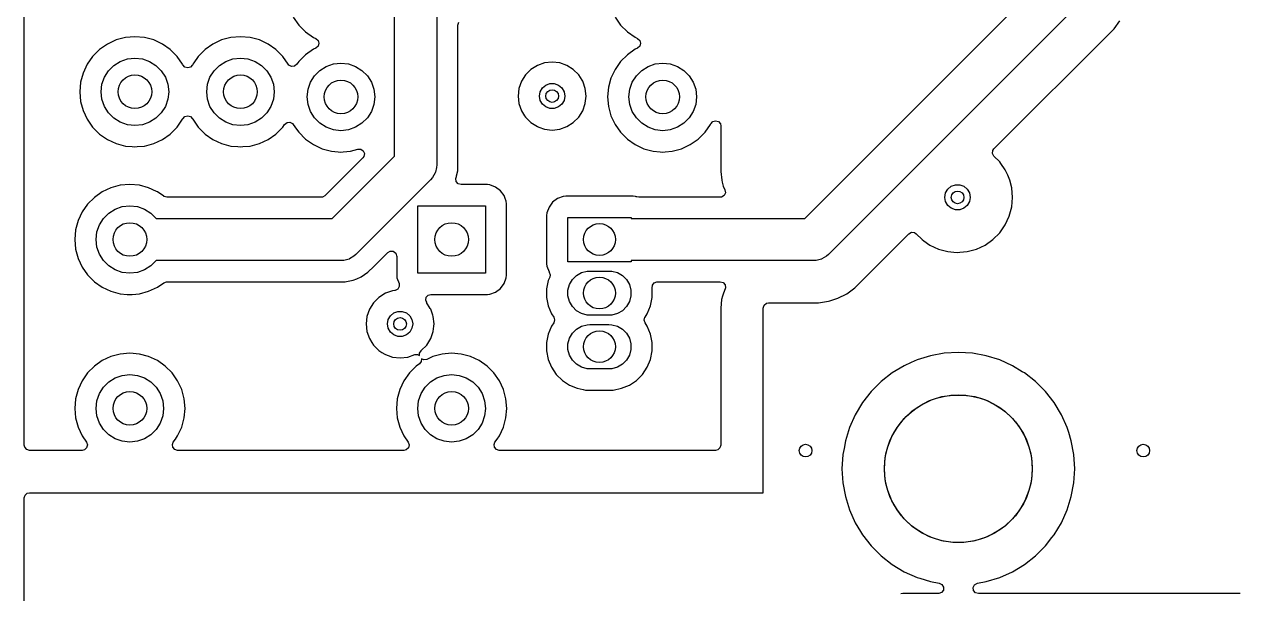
# Model space of a CAD drawing. Extents: x 2.85 to 10.26, y -4.55 to -2.42.
# Drawn here: x 2.854 to 3.986, y -3.716 to -3.185 of the extents above; entities that cross this region are included whole.
import ezdxf

# ---------------------------------------------------------------- set-up
doc = ezdxf.new("R2010")
doc.units = 0
doc.header["$MEASUREMENT"] = 0
doc.layers.add('BLACK', color=7, linetype='CONTINUOUS')

msp = doc.modelspace()

# ---------------------------------------------------------------- linework, layer by layer
at = {"layer": 'BLACK', "linetype": 'CONTINUOUS'}
for p, q in [((2.8544, -3.3858), (2.8544, -3.1299)), ((3.1996, -3.308), (3.1996, -3.1306)), ((3.239, -3.1224), (3.239, -3.3161)), ((3.582, -3.3661), (3.8055, -3.1426)), ((3.8391, -3.1647), (3.6041, -3.3997)), ((3.1051, -3.1785), (3.1102, -3.1858)), ((3.4051, -3.1784), (3.4102, -3.1858)), ((3.1102, -3.1858), (3.1166, -3.1921)), ((3.2587, -3.1858), (3.2595, -3.1832)), ((3.2587, -3.252), (3.2587, -3.1858)), ((3.4102, -3.1858), (3.4166, -3.1921)), ((3.7584, -3.3011), (3.8703, -3.1893)), ((3.8703, -3.1893), (3.8757, -3.1817)), ((2.9399, -3.1997), (2.9318, -3.2035)), ((2.9486, -3.1974), (2.9399, -3.1997)), ((2.9399, -3.1997), (2.9399, -3.1997)), ((2.9575, -3.1966), (2.9486, -3.1974)), ((2.9486, -3.1974), (2.9486, -3.1974)), ((2.9664, -3.1974), (2.9575, -3.1966)), ((2.9575, -3.1966), (2.9575, -3.1966)), ((2.9751, -3.1997), (2.9664, -3.1974)), ((2.9664, -3.1974), (2.9664, -3.1974)), ((2.9664, -3.1974), (2.9664, -3.1974)), ((2.9664, -3.1974), (2.9664, -3.1974)), ((2.9664, -3.1974), (2.9664, -3.1974)), ((2.9832, -3.2035), (2.9751, -3.1997)), ((2.9751, -3.1997), (2.9751, -3.1997)), ((3.0383, -3.1997), (3.0302, -3.2035)), ((3.047, -3.1974), (3.0383, -3.1997)), ((3.0383, -3.1997), (3.0383, -3.1997)), ((3.0559, -3.1966), (3.047, -3.1974)), ((3.047, -3.1974), (3.047, -3.1974)), ((3.0648, -3.1974), (3.0559, -3.1966)), ((3.0559, -3.1966), (3.0559, -3.1966)), ((3.0735, -3.1997), (3.0648, -3.1974)), ((3.0648, -3.1974), (3.0648, -3.1974)), ((3.0648, -3.1974), (3.0648, -3.1974)), ((3.0648, -3.1974), (3.0648, -3.1974)), ((3.0648, -3.1974), (3.0648, -3.1974)), ((3.0816, -3.2035), (3.0735, -3.1997)), ((3.0735, -3.1997), (3.0735, -3.1997)), ((3.1166, -3.1921), (3.1166, -3.1921)), ((3.1166, -3.1921), (3.1239, -3.1973)), ((3.1239, -3.1973), (3.1262, -3.1983)), ((3.1262, -3.1983), (3.1262, -3.1983)), ((3.1262, -3.1983), (3.1283, -3.2001)), ((3.1283, -3.2001), (3.129, -3.2028)), ((3.4166, -3.1921), (3.4239, -3.1972)), ((3.4239, -3.1972), (3.4239, -3.1972)), ((3.4239, -3.1972), (3.4262, -3.1983)), ((3.4262, -3.1983), (3.4283, -3.2001)), ((3.4283, -3.2001), (3.429, -3.2028)), ((2.9244, -3.2087), (2.9181, -3.215)), ((2.9318, -3.2035), (2.9244, -3.2087)), ((2.9318, -3.2035), (2.9318, -3.2035)), ((2.9905, -3.2087), (2.9832, -3.2035)), ((2.9832, -3.2035), (2.9832, -3.2035)), ((2.9969, -3.215), (2.9905, -3.2087)), ((3.0229, -3.2087), (3.0165, -3.215)), ((3.0302, -3.2035), (3.0229, -3.2087)), ((3.0302, -3.2035), (3.0302, -3.2035)), ((3.0889, -3.2087), (3.0816, -3.2035)), ((3.0816, -3.2035), (3.0816, -3.2035)), ((3.0953, -3.215), (3.0889, -3.2087)), ((3.1239, -3.2082), (3.1166, -3.2134)), ((3.1262, -3.2072), (3.1239, -3.2082)), ((3.1239, -3.2082), (3.1239, -3.2082)), ((3.1282, -3.2054), (3.1262, -3.2072)), ((3.129, -3.2028), (3.1282, -3.2054)), ((3.4239, -3.2082), (3.4166, -3.2134)), ((3.4262, -3.2072), (3.4239, -3.2082)), ((3.4282, -3.2054), (3.4262, -3.2072)), ((3.4262, -3.2072), (3.4262, -3.2072)), ((3.429, -3.2028), (3.4282, -3.2054)), ((2.913, -3.2223), (2.9092, -3.2305)), ((2.9181, -3.215), (2.913, -3.2223)), ((2.913, -3.2223), (2.913, -3.2223)), ((2.9329, -3.2284), (2.9378, -3.2234)), ((2.9378, -3.2234), (2.9438, -3.2197)), ((2.9438, -3.2197), (2.9505, -3.2173)), ((2.9505, -3.2173), (2.9575, -3.2165)), ((2.9575, -3.2165), (2.9645, -3.2173)), ((2.9645, -3.2173), (2.9711, -3.2197)), ((2.9711, -3.2197), (2.9771, -3.2234)), ((2.9771, -3.2234), (2.9821, -3.2284)), ((3.002, -3.2223), (2.9969, -3.215)), ((2.9969, -3.215), (2.9969, -3.215)), ((3.0023, -3.2229), (3.002, -3.2223)), ((3.004, -3.225), (3.0023, -3.2229)), ((3.0111, -3.2229), (3.0093, -3.225)), ((3.0114, -3.2223), (3.0111, -3.2229)), ((3.0123, -3.221), (3.0114, -3.2223)), ((3.0165, -3.215), (3.0123, -3.221)), ((3.0313, -3.2284), (3.0363, -3.2234)), ((3.0363, -3.2234), (3.0422, -3.2197)), ((3.0422, -3.2197), (3.0489, -3.2173)), ((3.0489, -3.2173), (3.0559, -3.2165)), ((3.0559, -3.2165), (3.0629, -3.2173)), ((3.0629, -3.2173), (3.0696, -3.2197)), ((3.0696, -3.2197), (3.0755, -3.2234)), ((3.0755, -3.2234), (3.0805, -3.2284)), ((3.1004, -3.2223), (3.0953, -3.215)), ((3.0953, -3.215), (3.0953, -3.215)), ((3.0953, -3.215), (3.0953, -3.215)), ((3.1011, -3.2231), (3.1004, -3.2223)), ((3.1035, -3.2243), (3.1011, -3.2231)), ((3.1063, -3.224), (3.1035, -3.2243)), ((3.1084, -3.2223), (3.1063, -3.224)), ((3.1102, -3.2197), (3.1084, -3.2223)), ((3.1166, -3.2134), (3.1102, -3.2197)), ((3.1359, -3.2244), (3.1426, -3.222)), ((3.1426, -3.222), (3.1496, -3.2213)), ((3.1496, -3.2213), (3.1566, -3.222)), ((3.1566, -3.222), (3.1633, -3.2244)), ((3.3327, -3.2234), (3.3267, -3.2272)), ((3.3394, -3.221), (3.3327, -3.2234)), ((3.3465, -3.2203), (3.3394, -3.221)), ((3.3394, -3.221), (3.3394, -3.221)), ((3.3535, -3.221), (3.3465, -3.2203)), ((3.3465, -3.2203), (3.3465, -3.2203)), ((3.3602, -3.2234), (3.3535, -3.221)), ((3.3535, -3.221), (3.3535, -3.221)), ((3.3662, -3.2272), (3.3602, -3.2234)), ((3.4102, -3.2197), (3.4051, -3.2271)), ((3.4166, -3.2134), (3.4102, -3.2197)), ((3.4359, -3.2244), (3.4426, -3.222)), ((3.4426, -3.222), (3.4496, -3.2213)), ((3.4496, -3.2213), (3.4566, -3.222)), ((3.4566, -3.222), (3.4633, -3.2244)), ((2.9092, -3.2305), (2.9069, -3.2391)), ((2.9092, -3.2305), (2.9092, -3.2305)), ((2.9268, -3.241), (2.9291, -3.2344)), ((2.9291, -3.2344), (2.9329, -3.2284)), ((2.9821, -3.2284), (2.9859, -3.2344)), ((2.9859, -3.2344), (2.9882, -3.241)), ((3.0067, -3.2257), (3.004, -3.225)), ((3.0093, -3.225), (3.0067, -3.2257)), ((3.0252, -3.241), (3.0275, -3.2344)), ((3.0275, -3.2344), (3.0313, -3.2284)), ((3.0805, -3.2284), (3.0843, -3.2344)), ((3.0843, -3.2344), (3.0866, -3.241)), ((3.1212, -3.2391), (3.125, -3.2331)), ((3.125, -3.2331), (3.13, -3.2281)), ((3.13, -3.2281), (3.1359, -3.2244)), ((3.1633, -3.2244), (3.1692, -3.2281)), ((3.1692, -3.2281), (3.1742, -3.2331)), ((3.1742, -3.2331), (3.178, -3.2391)), ((3.3217, -3.2322), (3.3179, -3.2382)), ((3.3267, -3.2272), (3.3217, -3.2322)), ((3.3713, -3.2322), (3.3662, -3.2272)), ((3.3744, -3.2372), (3.3713, -3.2322)), ((3.4013, -3.2352), (3.399, -3.2438)), ((3.4051, -3.2271), (3.4013, -3.2352)), ((3.4013, -3.2352), (3.4013, -3.2352)), ((3.4051, -3.2271), (3.4051, -3.2271)), ((3.4212, -3.2391), (3.425, -3.2331)), ((3.425, -3.2331), (3.43, -3.2281)), ((3.43, -3.2281), (3.4359, -3.2244)), ((3.4633, -3.2244), (3.4692, -3.2281)), ((3.4692, -3.2281), (3.4742, -3.2331)), ((3.4742, -3.2331), (3.478, -3.2391)), ((2.9069, -3.2391), (2.9061, -3.248)), ((2.9069, -3.2391), (2.9069, -3.2391)), ((2.926, -3.248), (2.9268, -3.241)), ((2.9882, -3.241), (2.989, -3.248)), ((3.0244, -3.248), (3.0252, -3.241)), ((3.0866, -3.241), (3.0874, -3.248)), ((3.1181, -3.2528), (3.1189, -3.2457)), ((3.1189, -3.2457), (3.1212, -3.2391)), ((3.178, -3.2391), (3.1803, -3.2457)), ((3.1803, -3.2457), (3.1811, -3.2528)), ((3.3155, -3.2449), (3.3147, -3.252)), ((3.3179, -3.2382), (3.3155, -3.2449)), ((3.3155, -3.2449), (3.3155, -3.2449)), ((3.3354, -3.2479), (3.3374, -3.2444)), ((3.3374, -3.2444), (3.3406, -3.2417)), ((3.3406, -3.2417), (3.3444, -3.2403)), ((3.3444, -3.2403), (3.3485, -3.2403)), ((3.3485, -3.2403), (3.3524, -3.2417)), ((3.3524, -3.2417), (3.3555, -3.2444)), ((3.3555, -3.2444), (3.3576, -3.2479)), ((3.375, -3.2382), (3.3744, -3.2372)), ((3.3753, -3.2391), (3.375, -3.2382)), ((3.3774, -3.2449), (3.3753, -3.2391)), ((3.3782, -3.252), (3.3774, -3.2449)), ((3.3774, -3.2449), (3.3774, -3.2449)), ((3.399, -3.2438), (3.3982, -3.2528)), ((3.399, -3.2438), (3.399, -3.2438)), ((3.4181, -3.2528), (3.4189, -3.2457)), ((3.4189, -3.2457), (3.4212, -3.2391)), ((3.478, -3.2391), (3.4803, -3.2457)), ((3.4803, -3.2457), (3.4811, -3.2528)), ((2.9061, -3.248), (2.9061, -3.248)), ((2.9061, -3.248), (2.9069, -3.257)), ((2.9069, -3.257), (2.9069, -3.257)), ((2.9069, -3.257), (2.9092, -3.2656)), ((2.9268, -3.255), (2.926, -3.248)), ((2.9291, -3.2617), (2.9268, -3.255)), ((2.9882, -3.255), (2.9859, -3.2617)), ((2.989, -3.248), (2.9882, -3.255)), ((3.0252, -3.255), (3.0244, -3.248)), ((3.0275, -3.2617), (3.0252, -3.255)), ((3.0866, -3.255), (3.0843, -3.2617)), ((3.0874, -3.248), (3.0866, -3.255)), ((3.1189, -3.2598), (3.1181, -3.2528)), ((3.1811, -3.2528), (3.1803, -3.2598)), ((3.2587, -3.32), (3.2587, -3.252)), ((3.3147, -3.252), (3.3155, -3.259)), ((3.3147, -3.252), (3.3147, -3.252)), ((3.3346, -3.252), (3.3354, -3.2479)), ((3.3354, -3.256), (3.3346, -3.252)), ((3.3374, -3.2596), (3.3354, -3.256)), ((3.3576, -3.256), (3.3555, -3.2596)), ((3.3576, -3.2479), (3.3583, -3.252)), ((3.3583, -3.252), (3.3576, -3.256)), ((3.3774, -3.2585), (3.3782, -3.252)), ((3.3782, -3.252), (3.3782, -3.252)), ((3.3982, -3.2528), (3.3982, -3.2528)), ((3.3982, -3.2528), (3.399, -3.2617)), ((3.4189, -3.2598), (3.4181, -3.2528)), ((3.4811, -3.2528), (3.4803, -3.2598)), ((2.9092, -3.2656), (2.9092, -3.2656)), ((2.9092, -3.2656), (2.913, -3.2737)), ((2.9329, -3.2677), (2.9291, -3.2617)), ((2.9378, -3.2727), (2.9329, -3.2677)), ((2.9821, -3.2677), (2.9771, -3.2727)), ((2.9859, -3.2617), (2.9821, -3.2677)), ((3.0313, -3.2677), (3.0275, -3.2617)), ((3.0363, -3.2727), (3.0313, -3.2677)), ((3.0805, -3.2677), (3.0755, -3.2727)), ((3.0843, -3.2617), (3.0805, -3.2677)), ((3.1212, -3.2664), (3.1189, -3.2598)), ((3.125, -3.2724), (3.1212, -3.2664)), ((3.178, -3.2664), (3.1742, -3.2724)), ((3.1803, -3.2598), (3.178, -3.2664)), ((3.3155, -3.259), (3.3155, -3.259)), ((3.3155, -3.259), (3.3179, -3.2657)), ((3.3179, -3.2657), (3.3208, -3.2703)), ((3.3406, -3.2622), (3.3374, -3.2596)), ((3.3444, -3.2636), (3.3406, -3.2622)), ((3.3485, -3.2636), (3.3444, -3.2636)), ((3.3524, -3.2622), (3.3485, -3.2636)), ((3.3555, -3.2596), (3.3524, -3.2622)), ((3.3713, -3.2717), (3.375, -3.2657)), ((3.375, -3.2657), (3.3774, -3.259)), ((3.3774, -3.259), (3.3774, -3.2585)), ((3.399, -3.2617), (3.399, -3.2617)), ((3.399, -3.2617), (3.4013, -3.2703)), ((3.4212, -3.2664), (3.4189, -3.2598)), ((3.425, -3.2724), (3.4212, -3.2664)), ((3.478, -3.2664), (3.4742, -3.2724)), ((3.4803, -3.2598), (3.478, -3.2664)), ((2.913, -3.2737), (2.913, -3.2737)), ((2.913, -3.2737), (2.9181, -3.2811)), ((2.9438, -3.2764), (2.9378, -3.2727)), ((2.9505, -3.2787), (2.9438, -3.2764)), ((2.9575, -3.2795), (2.9505, -3.2787)), ((2.9645, -3.2787), (2.9575, -3.2795)), ((2.9711, -3.2764), (2.9645, -3.2787)), ((2.9771, -3.2727), (2.9711, -3.2764)), ((2.9969, -3.2811), (3.002, -3.2737)), ((3.002, -3.2737), (3.0023, -3.2731)), ((3.0023, -3.2731), (3.0041, -3.2711)), ((3.0041, -3.2711), (3.0067, -3.2703)), ((3.0067, -3.2703), (3.0094, -3.2711)), ((3.0094, -3.2711), (3.0111, -3.2731)), ((3.0111, -3.2731), (3.0114, -3.2737)), ((3.0114, -3.2737), (3.0114, -3.2737)), ((3.0114, -3.2737), (3.0165, -3.2811)), ((3.0422, -3.2764), (3.0363, -3.2727)), ((3.0489, -3.2787), (3.0422, -3.2764)), ((3.0559, -3.2795), (3.0489, -3.2787)), ((3.0629, -3.2787), (3.0559, -3.2795)), ((3.0696, -3.2764), (3.0629, -3.2787)), ((3.0755, -3.2727), (3.0696, -3.2764)), ((3.0953, -3.2811), (3.0971, -3.2785)), ((3.0971, -3.2785), (3.0993, -3.2767)), ((3.0993, -3.2767), (3.102, -3.2765)), ((3.102, -3.2765), (3.1044, -3.2777)), ((3.1044, -3.2777), (3.1051, -3.2785)), ((3.1051, -3.2785), (3.1082, -3.2829)), ((3.13, -3.2774), (3.125, -3.2724)), ((3.1359, -3.2811), (3.13, -3.2774)), ((3.1692, -3.2774), (3.1633, -3.2811)), ((3.1742, -3.2724), (3.1692, -3.2774)), ((3.3208, -3.2703), (3.3217, -3.2717)), ((3.3217, -3.2717), (3.3267, -3.2768)), ((3.3267, -3.2768), (3.3327, -3.2805)), ((3.3327, -3.2805), (3.3342, -3.2811)), ((3.3535, -3.2829), (3.3602, -3.2805)), ((3.3602, -3.2805), (3.3662, -3.2768)), ((3.3662, -3.2768), (3.3713, -3.2717)), ((3.4013, -3.2703), (3.4013, -3.2703)), ((3.4013, -3.2703), (3.4051, -3.2785)), ((3.4051, -3.2785), (3.4051, -3.2785)), ((3.4051, -3.2785), (3.4102, -3.2858)), ((3.43, -3.2774), (3.425, -3.2724)), ((3.4359, -3.2811), (3.43, -3.2774)), ((3.4692, -3.2774), (3.4633, -3.2811)), ((3.4742, -3.2724), (3.4692, -3.2774)), ((3.489, -3.2858), (3.4941, -3.2785)), ((3.4941, -3.2785), (3.4944, -3.2778)), ((3.4944, -3.2778), (3.4962, -3.2758)), ((3.4962, -3.2758), (3.4989, -3.275)), ((3.4989, -3.275), (3.5015, -3.2758)), ((3.5015, -3.2758), (3.5033, -3.2779)), ((3.5033, -3.2779), (3.5037, -3.2799)), ((3.5037, -3.2799), (3.5037, -3.3219)), ((2.9181, -3.2811), (2.9244, -3.2874)), ((2.9244, -3.2874), (2.9244, -3.2874)), ((2.9244, -3.2874), (2.9318, -3.2925)), ((2.9832, -3.2925), (2.9905, -3.2874)), ((2.9905, -3.2874), (2.9969, -3.2811)), ((3.0165, -3.2811), (3.0229, -3.2874)), ((3.0229, -3.2874), (3.0229, -3.2874)), ((3.0229, -3.2874), (3.0302, -3.2925)), ((3.0816, -3.2925), (3.0889, -3.2874)), ((3.0889, -3.2874), (3.0953, -3.2811)), ((3.1082, -3.2829), (3.1102, -3.2858)), ((3.1102, -3.2858), (3.1166, -3.2921)), ((3.1426, -3.2835), (3.1359, -3.2811)), ((3.1496, -3.2843), (3.1426, -3.2835)), ((3.1566, -3.2835), (3.1496, -3.2843)), ((3.1633, -3.2811), (3.1566, -3.2835)), ((3.3342, -3.2811), (3.3394, -3.2829)), ((3.3394, -3.2829), (3.3394, -3.2829)), ((3.3394, -3.2829), (3.3465, -3.2837)), ((3.3465, -3.2837), (3.3535, -3.2829)), ((3.3465, -3.2837), (3.3465, -3.2837)), ((3.3465, -3.2837), (3.3465, -3.2837)), ((3.3535, -3.2829), (3.3535, -3.2829)), ((3.3535, -3.2829), (3.3535, -3.2829)), ((3.4102, -3.2858), (3.4166, -3.2921)), ((3.4426, -3.2835), (3.4359, -3.2811)), ((3.4496, -3.2843), (3.4426, -3.2835)), ((3.4566, -3.2835), (3.4496, -3.2843)), ((3.4633, -3.2811), (3.4566, -3.2835)), ((3.4826, -3.2921), (3.489, -3.2858)), ((2.9318, -3.2925), (2.9399, -3.2963)), ((2.9399, -3.2963), (2.9486, -3.2986)), ((2.9486, -3.2986), (2.9549, -3.2992)), ((2.9549, -3.2992), (2.9575, -3.2994)), ((2.9575, -3.2994), (2.9597, -3.2992)), ((2.9575, -3.2994), (2.9575, -3.2994)), ((2.9575, -3.2994), (2.9575, -3.2994)), ((2.9597, -3.2992), (2.9664, -3.2986)), ((2.9664, -3.2986), (2.9751, -3.2963)), ((2.9751, -3.2963), (2.9832, -3.2925)), ((3.0302, -3.2925), (3.0383, -3.2963)), ((3.0383, -3.2963), (3.047, -3.2986)), ((3.047, -3.2986), (3.0534, -3.2992)), ((3.0534, -3.2992), (3.0559, -3.2994)), ((3.0559, -3.2994), (3.0581, -3.2992)), ((3.0559, -3.2994), (3.0559, -3.2994)), ((3.0559, -3.2994), (3.0559, -3.2994)), ((3.0581, -3.2992), (3.0648, -3.2986)), ((3.0648, -3.2986), (3.0735, -3.2963)), ((3.0735, -3.2963), (3.0816, -3.2925)), ((3.1166, -3.2921), (3.1166, -3.2921)), ((3.1166, -3.2921), (3.1239, -3.2973)), ((3.1239, -3.2973), (3.132, -3.3011)), ((3.132, -3.3011), (3.1407, -3.3034)), ((3.1585, -3.3034), (3.1653, -3.3016)), ((3.1653, -3.3016), (3.168, -3.3016)), ((3.168, -3.3016), (3.1703, -3.3032)), ((3.1703, -3.3032), (3.1714, -3.3057)), ((3.4166, -3.2921), (3.4166, -3.2921)), ((3.4166, -3.2921), (3.4239, -3.2973)), ((3.4239, -3.2973), (3.432, -3.3011)), ((3.432, -3.3011), (3.4407, -3.3034)), ((3.4585, -3.3034), (3.4672, -3.3011)), ((3.4672, -3.3011), (3.4753, -3.2973)), ((3.4753, -3.2973), (3.4826, -3.2921)), ((3.7571, -3.3056), (3.7573, -3.3029)), ((3.7573, -3.3029), (3.7584, -3.3011)), ((3.17, -3.3097), (3.1347, -3.345)), ((3.1407, -3.3034), (3.1471, -3.3039)), ((3.1415, -3.3661), (3.1996, -3.308)), ((3.1471, -3.3039), (3.1496, -3.3042)), ((3.1496, -3.3042), (3.1518, -3.304)), ((3.1496, -3.3042), (3.1496, -3.3042)), ((3.1496, -3.3042), (3.1496, -3.3042)), ((3.1518, -3.304), (3.1585, -3.3034)), ((3.1709, -3.3084), (3.17, -3.3097)), ((3.1714, -3.3057), (3.1709, -3.3084)), ((3.4407, -3.3034), (3.4471, -3.3039)), ((3.4471, -3.3039), (3.4496, -3.3042)), ((3.4496, -3.3042), (3.4518, -3.304)), ((3.4496, -3.3042), (3.4496, -3.3042)), ((3.4496, -3.3042), (3.4496, -3.3042)), ((3.4518, -3.304), (3.4585, -3.3034)), ((3.7584, -3.308), (3.7571, -3.3056)), ((3.7638, -3.3134), (3.7584, -3.308)), ((3.7648, -3.3149), (3.7638, -3.3134)), ((3.2375, -3.3237), (3.2349, -3.3281)), ((3.2377, -3.323), (3.2375, -3.3237)), ((3.2388, -3.3187), (3.2377, -3.323)), ((3.239, -3.3161), (3.2388, -3.3187)), ((3.2388, -3.3187), (3.2388, -3.3187)), ((3.2574, -3.3264), (3.2584, -3.3217)), ((3.2584, -3.3217), (3.2585, -3.321)), ((3.2584, -3.3217), (3.2584, -3.3217)), ((3.2585, -3.321), (3.2587, -3.32)), ((3.5037, -3.3219), (3.5037, -3.3223)), ((3.5037, -3.3223), (3.5037, -3.3223)), ((3.5037, -3.3223), (3.5046, -3.3303)), ((3.7689, -3.3208), (3.7648, -3.3149)), ((3.7713, -3.3259), (3.7689, -3.3208)), ((3.7727, -3.3289), (3.7713, -3.3259)), ((2.9438, -3.3352), (2.9352, -3.3375)), ((2.9528, -3.3344), (2.9438, -3.3352)), ((2.9438, -3.3352), (2.9438, -3.3352)), ((2.9617, -3.3352), (2.9528, -3.3344)), ((2.9528, -3.3344), (2.9528, -3.3344)), ((2.9703, -3.3375), (2.9617, -3.3352)), ((2.9617, -3.3352), (2.9617, -3.3352)), ((2.9617, -3.3352), (2.9617, -3.3352)), ((2.9617, -3.3352), (2.9617, -3.3352)), ((2.9617, -3.3352), (2.9617, -3.3352)), ((3.2332, -3.3301), (3.1635, -3.3997)), ((3.2349, -3.3281), (3.2332, -3.3301)), ((3.2349, -3.3281), (3.2349, -3.3281)), ((3.2567, -3.329), (3.2571, -3.3279)), ((3.2571, -3.3318), (3.2567, -3.329)), ((3.2571, -3.3278), (3.2572, -3.3276)), ((3.2571, -3.3279), (3.2571, -3.3278)), ((3.2589, -3.3339), (3.2571, -3.3318)), ((3.2572, -3.3276), (3.2574, -3.3264)), ((3.2616, -3.3346), (3.2589, -3.3339)), ((3.2861, -3.3346), (3.2616, -3.3346)), ((3.2885, -3.3349), (3.2861, -3.3346)), ((3.2861, -3.3346), (3.2861, -3.3346)), ((3.2861, -3.3346), (3.2861, -3.3346)), ((3.2861, -3.3346), (3.2861, -3.3346)), ((3.2938, -3.3369), (3.2885, -3.3349)), ((3.2885, -3.3349), (3.2885, -3.3349)), ((3.2983, -3.3403), (3.2938, -3.3369)), ((3.2938, -3.3369), (3.2938, -3.3369)), ((3.5046, -3.3303), (3.5051, -3.3323)), ((3.5051, -3.3323), (3.506, -3.3359)), ((3.506, -3.3359), (3.506, -3.3359)), ((3.506, -3.3359), (3.5076, -3.3396)), ((3.7154, -3.3389), (3.7185, -3.3362)), ((3.7185, -3.3362), (3.7224, -3.3348)), ((3.7224, -3.3348), (3.7265, -3.3348)), ((3.7265, -3.3348), (3.7303, -3.3362)), ((3.7303, -3.3362), (3.7335, -3.3389)), ((3.7731, -3.3303), (3.7727, -3.3289)), ((3.7727, -3.3289), (3.7727, -3.3289)), ((3.775, -3.3375), (3.7731, -3.3303)), ((2.9197, -3.3465), (2.9134, -3.3528)), ((2.9271, -3.3413), (2.9197, -3.3465)), ((2.9352, -3.3375), (2.9271, -3.3413)), ((2.9271, -3.3413), (2.9271, -3.3413)), ((2.9352, -3.3375), (2.9352, -3.3375)), ((2.9776, -3.3409), (2.9703, -3.3375)), ((2.9703, -3.3375), (2.9703, -3.3375)), ((2.9785, -3.3413), (2.9776, -3.3409)), ((2.9844, -3.3455), (2.9785, -3.3413)), ((2.9845, -3.3456), (2.9844, -3.3455)), ((2.9847, -3.3457), (2.9845, -3.3456)), ((2.9873, -3.3464), (2.9847, -3.3457)), ((3.1313, -3.3464), (2.9873, -3.3464)), ((3.1323, -3.3463), (3.1313, -3.3464)), ((3.1347, -3.345), (3.1323, -3.3463)), ((3.3017, -3.3448), (3.2983, -3.3403)), ((3.2983, -3.3403), (3.2983, -3.3403)), ((3.3028, -3.3477), (3.3017, -3.3448)), ((3.3017, -3.3448), (3.3017, -3.3448)), ((3.3037, -3.3501), (3.3028, -3.3477)), ((3.3515, -3.3477), (3.3469, -3.3511)), ((3.3568, -3.3457), (3.3515, -3.3477)), ((3.3515, -3.3477), (3.3515, -3.3477)), ((3.3591, -3.3455), (3.3568, -3.3457)), ((3.422, -3.3455), (3.3591, -3.3455)), ((3.3591, -3.3455), (3.3591, -3.3455)), ((3.4243, -3.3457), (3.422, -3.3455)), ((3.422, -3.3455), (3.422, -3.3455)), ((3.422, -3.3455), (3.422, -3.3455)), ((3.422, -3.3455), (3.422, -3.3455)), ((3.4248, -3.3459), (3.4243, -3.3457)), ((3.4254, -3.3461), (3.4248, -3.3459)), ((3.4272, -3.3464), (3.4254, -3.3461)), ((3.5032, -3.3464), (3.4272, -3.3464)), ((3.5044, -3.3463), (3.5032, -3.3464)), ((3.5068, -3.3448), (3.5044, -3.3463)), ((3.508, -3.3423), (3.5068, -3.3448)), ((3.5076, -3.3396), (3.508, -3.3423)), ((3.7126, -3.3465), (3.7133, -3.3424)), ((3.7133, -3.3505), (3.7126, -3.3465)), ((3.7133, -3.3424), (3.7154, -3.3389)), ((3.7335, -3.3389), (3.7355, -3.3424)), ((3.7355, -3.3424), (3.7362, -3.3465)), ((3.7362, -3.3465), (3.7355, -3.3505)), ((3.7758, -3.3465), (3.775, -3.3375)), ((3.775, -3.3554), (3.7758, -3.3465)), ((3.7758, -3.3465), (3.7758, -3.3465)), ((2.9134, -3.3528), (2.9082, -3.3601)), ((2.9331, -3.3612), (2.9391, -3.3574)), ((2.9391, -3.3574), (2.9457, -3.3551)), ((2.9457, -3.3551), (2.9528, -3.3543)), ((2.9528, -3.3543), (2.9598, -3.3551)), ((2.9598, -3.3551), (2.9664, -3.3574)), ((2.9664, -3.3574), (2.9724, -3.3612)), ((3.2213, -3.4173), (3.2213, -3.3543)), ((3.2213, -3.3543), (3.2843, -3.3543)), ((3.2843, -3.3543), (3.2843, -3.4173)), ((3.304, -3.3524), (3.3037, -3.3501)), ((3.304, -3.4192), (3.304, -3.3524)), ((3.3436, -3.3556), (3.3416, -3.3609)), ((3.3469, -3.3511), (3.3436, -3.3556)), ((3.3436, -3.3556), (3.3436, -3.3556)), ((3.3469, -3.3511), (3.3469, -3.3511)), ((3.7154, -3.354), (3.7133, -3.3505)), ((3.7185, -3.3567), (3.7154, -3.354)), ((3.7224, -3.3581), (3.7185, -3.3567)), ((3.7265, -3.3581), (3.7224, -3.3581)), ((3.7303, -3.3567), (3.7265, -3.3581)), ((3.7335, -3.354), (3.7303, -3.3567)), ((3.7355, -3.3505), (3.7335, -3.354)), ((3.7727, -3.364), (3.775, -3.3554)), ((2.9045, -3.3682), (2.9021, -3.3769)), ((2.9082, -3.3601), (2.9045, -3.3682)), ((2.9045, -3.3682), (2.9045, -3.3682)), ((2.9082, -3.3601), (2.9082, -3.3601)), ((2.9244, -3.3722), (2.9281, -3.3662)), ((2.9281, -3.3662), (2.9331, -3.3612)), ((2.9724, -3.3612), (2.9773, -3.3661)), ((2.9773, -3.3661), (3.1415, -3.3661)), ((3.3416, -3.3609), (3.3413, -3.3633)), ((3.3413, -3.3633), (3.3413, -3.3633)), ((3.3413, -3.3633), (3.3413, -3.4084)), ((3.361, -3.4065), (3.361, -3.3652)), ((3.361, -3.3652), (3.4201, -3.3652)), ((3.4201, -3.3652), (3.4201, -3.3661)), ((3.4201, -3.3661), (3.582, -3.3661)), ((3.7689, -3.3722), (3.7727, -3.364)), ((2.9021, -3.3769), (2.9014, -3.3858)), ((2.9021, -3.3769), (2.9021, -3.3769)), ((2.9213, -3.3858), (2.922, -3.3788)), ((2.922, -3.3788), (2.9244, -3.3722)), ((3.6286, -3.4309), (3.6791, -3.3804)), ((3.6791, -3.3804), (3.6815, -3.3791)), ((3.6815, -3.3791), (3.6842, -3.3793)), ((3.6842, -3.3793), (3.686, -3.3804)), ((3.686, -3.3804), (3.6914, -3.3858)), ((3.7574, -3.3858), (3.7638, -3.3795)), ((3.7638, -3.3795), (3.7689, -3.3722)), ((2.8544, -3.5776), (2.8544, -3.3858)), ((2.9014, -3.3858), (2.9021, -3.3948)), ((2.9014, -3.3858), (2.9014, -3.3858)), ((2.922, -3.3928), (2.9213, -3.3858)), ((2.9244, -3.3995), (2.922, -3.3928)), ((3.6914, -3.3858), (3.6929, -3.3869)), ((3.6929, -3.3869), (3.6987, -3.391)), ((3.6987, -3.391), (3.7068, -3.3948)), ((3.742, -3.3948), (3.7501, -3.391)), ((3.7501, -3.391), (3.7574, -3.3858)), ((2.9021, -3.3948), (2.9021, -3.3948)), ((2.9021, -3.3948), (2.9045, -3.4034)), ((2.9045, -3.4034), (2.9045, -3.4034)), ((2.9045, -3.4034), (2.9082, -3.4115)), ((2.9281, -3.4055), (2.9244, -3.3995)), ((3.1571, -3.404), (3.1522, -3.4053)), ((3.1575, -3.4038), (3.1571, -3.404)), ((3.1616, -3.4014), (3.1575, -3.4038)), ((3.1635, -3.3997), (3.1616, -3.4014)), ((3.1616, -3.4014), (3.1616, -3.4014)), ((3.1805, -3.4107), (3.1932, -3.3979)), ((3.1932, -3.3979), (3.1956, -3.3966)), ((3.1956, -3.3966), (3.1984, -3.3968)), ((3.1984, -3.3968), (3.2006, -3.3984)), ((3.2006, -3.3984), (3.2015, -3.401)), ((3.2015, -3.401), (3.2016, -3.4014)), ((3.2016, -3.4014), (3.2016, -3.4192)), ((3.5977, -3.404), (3.5927, -3.4053)), ((3.598, -3.4038), (3.5977, -3.404)), ((3.6021, -3.4014), (3.598, -3.4038)), ((3.6041, -3.3997), (3.6021, -3.4014)), ((3.6021, -3.4014), (3.6021, -3.4014)), ((3.7068, -3.3948), (3.7155, -3.3971)), ((3.7155, -3.3971), (3.721, -3.3976)), ((3.721, -3.3976), (3.7244, -3.3979)), ((3.7244, -3.3979), (3.7266, -3.3977)), ((3.7244, -3.3979), (3.7244, -3.3979)), ((3.7244, -3.3979), (3.7244, -3.3979)), ((3.7266, -3.3977), (3.7333, -3.3971)), ((3.7333, -3.3971), (3.742, -3.3948)), ((2.9082, -3.4115), (2.9082, -3.4115)), ((2.9082, -3.4115), (2.9134, -3.4189)), ((2.9331, -3.4105), (2.9281, -3.4055)), ((2.9391, -3.4142), (2.9331, -3.4105)), ((2.9457, -3.4165), (2.9391, -3.4142)), ((2.9664, -3.4142), (2.9598, -3.4165)), ((2.9724, -3.4105), (2.9664, -3.4142)), ((2.9773, -3.4055), (2.9724, -3.4105)), ((3.1496, -3.4055), (2.9773, -3.4055)), ((3.1522, -3.4053), (3.1496, -3.4055)), ((3.1522, -3.4053), (3.1522, -3.4053)), ((3.1683, -3.4207), (3.1747, -3.4164)), ((3.1747, -3.4164), (3.1802, -3.4109)), ((3.1802, -3.4109), (3.1805, -3.4107)), ((3.1802, -3.4109), (3.1802, -3.4109)), ((3.1805, -3.4107), (3.1805, -3.4107)), ((3.3413, -3.4084), (3.3413, -3.4084)), ((3.3413, -3.4084), (3.3416, -3.4107)), ((3.3416, -3.4107), (3.3436, -3.416)), ((3.3436, -3.416), (3.3436, -3.416)), ((3.3436, -3.416), (3.3436, -3.416)), ((3.3436, -3.416), (3.3436, -3.4161)), ((3.3436, -3.4161), (3.3436, -3.4161)), ((3.3436, -3.4161), (3.3437, -3.4163)), ((3.3437, -3.4163), (3.3437, -3.4164)), ((3.3437, -3.4164), (3.3445, -3.4187)), ((3.4201, -3.4065), (3.361, -3.4065)), ((3.3738, -3.4167), (3.379, -3.4153)), ((3.379, -3.4153), (3.3817, -3.4152)), ((3.3817, -3.4152), (3.3994, -3.4152)), ((3.3994, -3.4152), (3.4021, -3.4153)), ((3.4021, -3.4153), (3.4073, -3.4167)), ((3.5902, -3.4055), (3.4201, -3.4055)), ((3.4201, -3.4055), (3.4201, -3.4065)), ((3.5927, -3.4053), (3.5902, -3.4055)), ((3.5927, -3.4053), (3.5927, -3.4053)), ((2.9134, -3.4189), (2.9197, -3.4252)), ((2.9197, -3.4252), (2.9197, -3.4252)), ((2.9197, -3.4252), (2.9271, -3.4303)), ((2.9528, -3.4173), (2.9457, -3.4165)), ((2.9598, -3.4165), (2.9528, -3.4173)), ((2.9785, -3.4303), (2.9845, -3.4261)), ((2.9845, -3.4261), (2.9871, -3.4252)), ((2.9871, -3.4252), (2.9873, -3.4252)), ((2.9873, -3.4252), (3.1535, -3.4252)), ((3.1535, -3.4252), (3.1548, -3.425)), ((3.1548, -3.425), (3.1579, -3.4243)), ((3.1579, -3.4243), (3.1611, -3.4237)), ((3.1611, -3.4237), (3.1643, -3.4224)), ((3.1643, -3.4224), (3.1683, -3.4207)), ((3.2016, -3.4192), (3.2016, -3.4192)), ((3.2016, -3.4192), (3.2018, -3.4216)), ((3.2018, -3.4216), (3.2038, -3.4269)), ((3.2038, -3.4269), (3.204, -3.4296)), ((3.2843, -3.4173), (3.2213, -3.4173)), ((3.2983, -3.4314), (3.3017, -3.4269)), ((3.3017, -3.4269), (3.3037, -3.4216)), ((3.3037, -3.4216), (3.304, -3.4192)), ((3.3429, -3.4241), (3.3413, -3.4319)), ((3.3442, -3.4209), (3.3429, -3.4241)), ((3.3429, -3.4241), (3.3429, -3.4241)), ((3.3445, -3.4187), (3.3442, -3.4209)), ((3.3626, -3.4279), (3.3653, -3.4232)), ((3.3653, -3.4232), (3.3691, -3.4194)), ((3.3691, -3.4194), (3.3738, -3.4167)), ((3.4073, -3.4167), (3.412, -3.4194)), ((3.412, -3.4194), (3.4158, -3.4232)), ((3.4158, -3.4232), (3.4185, -3.4279)), ((3.4399, -3.4283), (3.4416, -3.4261)), ((3.4416, -3.4261), (3.4442, -3.4252)), ((3.4442, -3.4252), (3.4444, -3.4252)), ((3.4444, -3.4252), (3.5032, -3.4252)), ((3.5032, -3.4252), (3.5059, -3.426)), ((3.5059, -3.426), (3.5077, -3.4281)), ((2.9271, -3.4303), (2.9352, -3.4341)), ((2.9352, -3.4341), (2.9438, -3.4364)), ((2.9438, -3.4364), (2.9502, -3.437)), ((2.9502, -3.437), (2.9528, -3.4372)), ((2.9528, -3.4372), (2.955, -3.437)), ((2.9528, -3.4372), (2.9528, -3.4372)), ((2.9528, -3.4372), (2.9528, -3.4372)), ((2.955, -3.437), (2.9617, -3.4364)), ((2.9617, -3.4364), (2.9703, -3.4341)), ((2.9703, -3.4341), (2.9785, -3.4303)), ((3.191, -3.436), (3.185, -3.4398)), ((3.1977, -3.4336), (3.191, -3.436)), ((3.1998, -3.4334), (3.1977, -3.4336)), ((3.1977, -3.4336), (3.1977, -3.4336)), ((3.2002, -3.4333), (3.1998, -3.4334)), ((3.2027, -3.432), (3.2002, -3.4333)), ((3.204, -3.4296), (3.2027, -3.432)), ((3.2291, -3.4397), (3.231, -3.4377)), ((3.231, -3.4377), (3.2335, -3.437)), ((3.2335, -3.437), (3.2861, -3.437)), ((3.2861, -3.437), (3.2885, -3.4368)), ((3.2861, -3.437), (3.2861, -3.437)), ((3.2885, -3.4368), (3.2938, -3.4348)), ((3.2938, -3.4348), (3.2983, -3.4314)), ((3.3413, -3.4319), (3.3413, -3.4398)), ((3.3612, -3.4331), (3.3626, -3.4279)), ((3.3612, -3.4385), (3.3612, -3.4331)), ((3.3626, -3.4437), (3.3612, -3.4385)), ((3.4185, -3.4279), (3.4199, -3.4331)), ((3.4199, -3.4385), (3.4185, -3.4437)), ((3.4199, -3.4331), (3.4199, -3.4385)), ((3.4396, -3.4311), (3.4399, -3.4283)), ((3.4398, -3.4319), (3.4396, -3.4311)), ((3.4398, -3.4398), (3.4398, -3.4319)), ((3.5053, -3.4386), (3.5045, -3.4418)), ((3.5061, -3.436), (3.5053, -3.4386)), ((3.5077, -3.4319), (3.5061, -3.436)), ((3.5061, -3.436), (3.5061, -3.436)), ((3.5077, -3.4281), (3.5081, -3.4308)), ((3.5081, -3.4308), (3.5077, -3.4319)), ((3.6128, -3.4406), (3.6211, -3.4364)), ((3.6211, -3.4364), (3.6286, -3.4309)), ((3.1799, -3.4448), (3.1762, -3.4508)), ((3.185, -3.4398), (3.1799, -3.4448)), ((3.2286, -3.4424), (3.2291, -3.4397)), ((3.2295, -3.4445), (3.2286, -3.4424)), ((3.2294, -3.4446), (3.2295, -3.4445)), ((3.2329, -3.4502), (3.2294, -3.4446)), ((3.2333, -3.4508), (3.2329, -3.4502)), ((3.3413, -3.4398), (3.3429, -3.4476)), ((3.3429, -3.4476), (3.3429, -3.4476)), ((3.3429, -3.4476), (3.3459, -3.455)), ((3.3653, -3.4484), (3.3626, -3.4437)), ((3.3691, -3.4522), (3.3653, -3.4484)), ((3.4158, -3.4484), (3.412, -3.4522)), ((3.4185, -3.4437), (3.4158, -3.4484)), ((3.4352, -3.455), (3.4382, -3.4476)), ((3.4382, -3.4476), (3.4398, -3.4398)), ((3.5045, -3.4418), (3.5037, -3.4498)), ((3.5037, -3.4498), (3.5037, -3.5776)), ((3.5433, -3.4498), (3.5441, -3.4471)), ((3.5433, -3.622), (3.5433, -3.4498)), ((3.5441, -3.4471), (3.5462, -3.4453)), ((3.5462, -3.4453), (3.5482, -3.4449)), ((3.5482, -3.4449), (3.5948, -3.4449)), ((3.5948, -3.4449), (3.604, -3.4434)), ((3.604, -3.4434), (3.6053, -3.443)), ((3.6053, -3.443), (3.6128, -3.4406)), ((3.1738, -3.4575), (3.173, -3.4646)), ((3.1762, -3.4508), (3.1738, -3.4575)), ((3.1738, -3.4575), (3.1738, -3.4575)), ((3.1929, -3.4646), (3.1936, -3.4605)), ((3.1936, -3.4605), (3.1957, -3.457)), ((3.1957, -3.457), (3.1988, -3.4543)), ((3.1988, -3.4543), (3.2027, -3.4529)), ((3.2027, -3.4529), (3.2068, -3.4529)), ((3.2068, -3.4529), (3.2106, -3.4543)), ((3.2106, -3.4543), (3.2138, -3.457)), ((3.2138, -3.457), (3.2158, -3.4605)), ((3.2158, -3.4605), (3.2165, -3.4646)), ((3.2353, -3.4565), (3.2333, -3.4508)), ((3.2356, -3.4575), (3.2353, -3.4565)), ((3.2364, -3.4646), (3.2356, -3.4575)), ((3.2356, -3.4575), (3.2356, -3.4575)), ((3.3459, -3.455), (3.348, -3.4581)), ((3.348, -3.4581), (3.3488, -3.4607)), ((3.3488, -3.4607), (3.3481, -3.4634)), ((3.3738, -3.4549), (3.3691, -3.4522)), ((3.379, -3.4563), (3.3738, -3.4549)), ((3.3817, -3.4565), (3.379, -3.4563)), ((3.3994, -3.4565), (3.3817, -3.4565)), ((3.4021, -3.4563), (3.3994, -3.4565)), ((3.4073, -3.4549), (3.4021, -3.4563)), ((3.412, -3.4522), (3.4073, -3.4549)), ((3.4323, -3.4609), (3.433, -3.4583)), ((3.4331, -3.4635), (3.4323, -3.4609)), ((3.433, -3.4583), (3.4331, -3.4581)), ((3.4331, -3.4581), (3.4352, -3.455)), ((3.173, -3.4646), (3.173, -3.4646)), ((3.173, -3.4646), (3.1738, -3.4716)), ((3.1738, -3.4716), (3.1738, -3.4716)), ((3.1738, -3.4716), (3.1762, -3.4783)), ((3.1936, -3.4686), (3.1929, -3.4646)), ((3.1957, -3.4722), (3.1936, -3.4686)), ((3.1988, -3.4748), (3.1957, -3.4722)), ((3.2138, -3.4722), (3.2106, -3.4748)), ((3.2158, -3.4686), (3.2138, -3.4722)), ((3.2165, -3.4646), (3.2158, -3.4686)), ((3.2333, -3.4783), (3.2356, -3.4716)), ((3.2356, -3.4716), (3.2362, -3.4667)), ((3.2362, -3.4667), (3.2364, -3.4646)), ((3.2364, -3.4646), (3.2364, -3.4646)), ((3.3459, -3.4667), (3.3429, -3.4741)), ((3.348, -3.4635), (3.3459, -3.4667)), ((3.3459, -3.4667), (3.3459, -3.4667)), ((3.3481, -3.4634), (3.348, -3.4635)), ((3.3653, -3.4732), (3.3691, -3.4694)), ((3.3691, -3.4694), (3.3738, -3.4667)), ((3.3738, -3.4667), (3.379, -3.4653)), ((3.379, -3.4653), (3.3817, -3.4652)), ((3.3817, -3.4652), (3.3994, -3.4652)), ((3.3994, -3.4652), (3.4021, -3.4653)), ((3.4021, -3.4653), (3.4073, -3.4667)), ((3.4073, -3.4667), (3.412, -3.4694)), ((3.412, -3.4694), (3.4158, -3.4732)), ((3.4352, -3.4667), (3.4331, -3.4635)), ((3.4382, -3.4741), (3.4352, -3.4667)), ((3.1762, -3.4783), (3.1784, -3.4819)), ((3.1784, -3.4819), (3.1799, -3.4843)), ((3.1799, -3.4843), (3.185, -3.4894)), ((3.2027, -3.4762), (3.1988, -3.4748)), ((3.2068, -3.4762), (3.2027, -3.4762)), ((3.2106, -3.4748), (3.2068, -3.4762)), ((3.2245, -3.4894), (3.2295, -3.4843)), ((3.2295, -3.4843), (3.2333, -3.4783)), ((3.3429, -3.4741), (3.3413, -3.4819)), ((3.3413, -3.4819), (3.3413, -3.4898)), ((3.3429, -3.4741), (3.3429, -3.4741)), ((3.3612, -3.4831), (3.3626, -3.4779)), ((3.3612, -3.4885), (3.3612, -3.4831)), ((3.3626, -3.4779), (3.3653, -3.4732)), ((3.4158, -3.4732), (3.4185, -3.4779)), ((3.4185, -3.4779), (3.4199, -3.4831)), ((3.4199, -3.4831), (3.4199, -3.4885)), ((3.4398, -3.4819), (3.4382, -3.4741)), ((3.4398, -3.4898), (3.4398, -3.4819)), ((2.9352, -3.495), (2.9271, -3.4988)), ((2.9438, -3.4927), (2.9352, -3.495)), ((2.9352, -3.495), (2.9352, -3.495)), ((2.9528, -3.4919), (2.9438, -3.4927)), ((2.9438, -3.4927), (2.9438, -3.4927)), ((2.9617, -3.4927), (2.9528, -3.4919)), ((2.9528, -3.4919), (2.9528, -3.4919)), ((2.9703, -3.495), (2.9617, -3.4927)), ((2.9617, -3.4927), (2.9617, -3.4927)), ((2.9617, -3.4927), (2.9617, -3.4927)), ((2.9617, -3.4927), (2.9617, -3.4927)), ((2.9617, -3.4927), (2.9617, -3.4927)), ((2.9785, -3.4988), (2.9703, -3.495)), ((2.9703, -3.495), (2.9703, -3.495)), ((3.185, -3.4894), (3.1877, -3.4911)), ((3.1877, -3.4911), (3.1905, -3.4928)), ((3.1905, -3.4928), (3.191, -3.4931)), ((3.191, -3.4931), (3.1935, -3.494)), ((3.1935, -3.494), (3.1977, -3.4955)), ((3.1977, -3.4955), (3.1977, -3.4955)), ((3.1977, -3.4955), (3.2047, -3.4963)), ((3.2047, -3.4963), (3.2118, -3.4955)), ((3.2118, -3.4955), (3.2184, -3.4932)), ((3.2118, -3.4955), (3.2118, -3.4955)), ((3.2118, -3.4955), (3.2118, -3.4955)), ((3.2118, -3.4955), (3.2118, -3.4955)), ((3.2118, -3.4955), (3.2118, -3.4955)), ((3.2184, -3.4932), (3.2211, -3.493)), ((3.2211, -3.493), (3.2229, -3.494)), ((3.2228, -3.4919), (3.2243, -3.4895)), ((3.2229, -3.494), (3.2228, -3.4919)), ((3.2243, -3.4895), (3.2245, -3.4894)), ((3.2245, -3.4894), (3.2245, -3.4894)), ((3.2245, -3.4894), (3.2245, -3.4894)), ((3.2352, -3.495), (3.2296, -3.4976)), ((3.2438, -3.4927), (3.2352, -3.495)), ((3.2352, -3.495), (3.2352, -3.495)), ((3.2528, -3.4919), (3.2438, -3.4927)), ((3.2438, -3.4927), (3.2438, -3.4927)), ((3.2617, -3.4927), (3.2528, -3.4919)), ((3.2528, -3.4919), (3.2528, -3.4919)), ((3.2703, -3.495), (3.2617, -3.4927)), ((3.2617, -3.4927), (3.2617, -3.4927)), ((3.2617, -3.4927), (3.2617, -3.4927)), ((3.2617, -3.4927), (3.2617, -3.4927)), ((3.2617, -3.4927), (3.2617, -3.4927)), ((3.2785, -3.4988), (3.2703, -3.495)), ((3.2703, -3.495), (3.2703, -3.495)), ((3.3413, -3.4898), (3.3429, -3.4976)), ((3.3626, -3.4937), (3.3612, -3.4885)), ((3.3653, -3.4984), (3.3626, -3.4937)), ((3.4185, -3.4937), (3.4158, -3.4984)), ((3.4199, -3.4885), (3.4185, -3.4937)), ((3.4382, -3.4976), (3.4398, -3.4898)), ((3.6992, -3.4943), (3.6867, -3.4982)), ((3.7121, -3.4919), (3.6992, -3.4943)), ((3.6992, -3.4943), (3.6992, -3.4943)), ((3.6992, -3.4943), (3.6992, -3.4943)), ((3.7252, -3.4911), (3.7121, -3.4919)), ((3.7121, -3.4919), (3.7121, -3.4919)), ((3.7383, -3.4919), (3.7252, -3.4911)), ((3.7512, -3.4943), (3.7383, -3.4919)), ((3.7383, -3.4919), (3.7383, -3.4919)), ((3.7383, -3.4919), (3.7383, -3.4919)), ((3.7637, -3.4982), (3.7512, -3.4943)), ((3.7512, -3.4943), (3.7512, -3.4943)), ((3.7512, -3.4943), (3.7512, -3.4943)), ((2.9197, -3.5039), (2.9134, -3.5103)), ((2.9271, -3.4988), (2.9197, -3.5039)), ((2.9271, -3.4988), (2.9271, -3.4988)), ((2.9858, -3.5039), (2.9785, -3.4988)), ((2.9785, -3.4988), (2.9785, -3.4988)), ((2.9921, -3.5103), (2.9858, -3.5039)), ((3.2047, -3.4963), (3.2047, -3.4963)), ((3.2047, -3.4963), (3.2047, -3.4963)), ((3.2197, -3.5039), (3.2134, -3.5103)), ((3.2228, -3.5018), (3.2197, -3.5039)), ((3.2245, -3.4996), (3.2228, -3.5018)), ((3.2228, -3.5018), (3.2228, -3.5018)), ((3.2248, -3.4971), (3.2245, -3.4996)), ((3.2269, -3.498), (3.2248, -3.4971)), ((3.2296, -3.4976), (3.2269, -3.498)), ((3.2858, -3.5039), (3.2785, -3.4988)), ((3.2785, -3.4988), (3.2785, -3.4988)), ((3.2921, -3.5103), (3.2858, -3.5039)), ((3.3429, -3.4976), (3.3429, -3.4976)), ((3.3429, -3.4976), (3.3459, -3.505)), ((3.3459, -3.505), (3.3459, -3.505)), ((3.3459, -3.505), (3.3503, -3.5116)), ((3.3691, -3.5022), (3.3653, -3.4984)), ((3.3738, -3.5049), (3.3691, -3.5022)), ((3.379, -3.5063), (3.3738, -3.5049)), ((3.3817, -3.5065), (3.379, -3.5063)), ((3.3994, -3.5065), (3.3817, -3.5065)), ((3.4021, -3.5063), (3.3994, -3.5065)), ((3.4073, -3.5049), (3.4021, -3.5063)), ((3.412, -3.5022), (3.4073, -3.5049)), ((3.4158, -3.4984), (3.412, -3.5022)), ((3.4308, -3.5116), (3.4352, -3.505)), ((3.4352, -3.505), (3.4382, -3.4976)), ((3.6748, -3.5035), (3.6636, -3.5103)), ((3.6813, -3.5006), (3.6748, -3.5035)), ((3.6748, -3.5035), (3.6748, -3.5035)), ((3.6867, -3.4982), (3.6813, -3.5006)), ((3.6867, -3.4982), (3.6867, -3.4982)), ((3.6867, -3.4982), (3.6867, -3.4982)), ((3.7756, -3.5035), (3.7637, -3.4982)), ((3.7637, -3.4982), (3.7637, -3.4982)), ((3.7637, -3.4982), (3.7637, -3.4982)), ((3.7848, -3.5091), (3.7756, -3.5035)), ((2.9082, -3.5176), (2.9045, -3.5257)), ((2.9134, -3.5103), (2.9082, -3.5176)), ((2.9082, -3.5176), (2.9082, -3.5176)), ((2.9331, -3.5187), (2.9391, -3.5149)), ((2.9391, -3.5149), (2.9457, -3.5126)), ((2.9457, -3.5126), (2.9528, -3.5118)), ((2.9528, -3.5118), (2.9598, -3.5126)), ((2.9598, -3.5126), (2.9664, -3.5149)), ((2.9664, -3.5149), (2.9724, -3.5187)), ((2.9973, -3.5176), (2.9921, -3.5103)), ((2.9921, -3.5103), (2.9921, -3.5103)), ((3.0011, -3.5257), (2.9973, -3.5176)), ((3.2082, -3.5176), (3.2045, -3.5257)), ((3.2134, -3.5103), (3.2082, -3.5176)), ((3.2082, -3.5176), (3.2082, -3.5176)), ((3.2331, -3.5187), (3.2391, -3.5149)), ((3.2391, -3.5149), (3.2457, -3.5126)), ((3.2457, -3.5126), (3.2528, -3.5118)), ((3.2528, -3.5118), (3.2598, -3.5126)), ((3.2598, -3.5126), (3.2664, -3.5149)), ((3.2664, -3.5149), (3.2724, -3.5187)), ((3.2973, -3.5176), (3.2921, -3.5103)), ((3.2921, -3.5103), (3.2921, -3.5103)), ((3.3011, -3.5257), (3.2973, -3.5176)), ((3.3503, -3.5116), (3.356, -3.5172)), ((3.356, -3.5172), (3.3626, -3.5216)), ((3.4185, -3.5216), (3.4251, -3.5172)), ((3.4251, -3.5172), (3.4308, -3.5116)), ((3.6636, -3.5103), (3.6533, -3.5184)), ((3.7868, -3.5103), (3.7848, -3.5091)), ((3.7971, -3.5184), (3.7868, -3.5103)), ((2.9045, -3.5257), (2.9021, -3.5344)), ((2.9045, -3.5257), (2.9045, -3.5257)), ((2.9244, -3.5296), (2.9281, -3.5237)), ((2.9281, -3.5237), (2.9331, -3.5187)), ((2.9724, -3.5187), (2.9774, -3.5237)), ((2.9774, -3.5237), (2.9811, -3.5296)), ((3.0034, -3.5344), (3.0011, -3.5257)), ((3.2045, -3.5257), (3.2021, -3.5344)), ((3.2045, -3.5257), (3.2045, -3.5257)), ((3.2244, -3.5296), (3.2281, -3.5237)), ((3.2281, -3.5237), (3.2331, -3.5187)), ((3.2724, -3.5187), (3.2774, -3.5237)), ((3.2774, -3.5237), (3.2811, -3.5296)), ((3.3034, -3.5344), (3.3011, -3.5257)), ((3.3626, -3.5216), (3.3626, -3.5216)), ((3.3626, -3.5216), (3.3626, -3.5216)), ((3.3626, -3.5216), (3.3699, -3.5246)), ((3.3699, -3.5246), (3.3753, -3.5257)), ((3.3753, -3.5257), (3.3777, -3.5262)), ((3.3777, -3.5262), (3.3777, -3.5262)), ((3.3777, -3.5262), (3.3777, -3.5262)), ((3.3777, -3.5262), (3.4034, -3.5262)), ((3.4034, -3.5262), (3.4112, -3.5246)), ((3.4034, -3.5262), (3.4034, -3.5262)), ((3.4112, -3.5246), (3.4185, -3.5216)), ((3.644, -3.5277), (3.6359, -3.538)), ((3.6533, -3.5184), (3.644, -3.5277)), ((3.8064, -3.5277), (3.7971, -3.5184)), ((3.8145, -3.538), (3.8064, -3.5277)), ((2.9021, -3.5344), (2.9014, -3.5433)), ((2.9021, -3.5344), (2.9021, -3.5344)), ((2.9213, -3.5433), (2.922, -3.5363)), ((2.922, -3.5363), (2.9244, -3.5296)), ((2.9811, -3.5296), (2.9835, -3.5363)), ((2.9835, -3.5363), (2.9843, -3.5433)), ((3.0042, -3.5433), (3.0034, -3.5344)), ((3.2021, -3.5344), (3.2014, -3.5433)), ((3.2021, -3.5344), (3.2021, -3.5344)), ((3.2213, -3.5433), (3.222, -3.5363)), ((3.222, -3.5363), (3.2244, -3.5296)), ((3.2811, -3.5296), (3.2835, -3.5363)), ((3.2835, -3.5363), (3.2843, -3.5433)), ((3.3042, -3.5433), (3.3034, -3.5344)), ((3.6359, -3.538), (3.6291, -3.5492)), ((3.6822, -3.5457), (3.6907, -3.5399)), ((3.6907, -3.5399), (3.7, -3.5355)), ((3.7, -3.5355), (3.7099, -3.5324)), ((3.7099, -3.5324), (3.72, -3.5309)), ((3.72, -3.5309), (3.7303, -3.5309)), ((3.7303, -3.5309), (3.7405, -3.5324)), ((3.7405, -3.5324), (3.7504, -3.5355)), ((3.7504, -3.5355), (3.7596, -3.5399)), ((3.7596, -3.5399), (3.7682, -3.5457)), ((3.8213, -3.5492), (3.8145, -3.538)), ((3.8145, -3.538), (3.8145, -3.538)), ((3.8145, -3.538), (3.8145, -3.538)), ((2.9014, -3.5433), (2.9014, -3.5433)), ((2.9014, -3.5433), (2.9021, -3.5522)), ((2.9021, -3.5522), (2.9021, -3.5522)), ((2.9021, -3.5522), (2.9045, -3.5609)), ((2.922, -3.5503), (2.9213, -3.5433)), ((2.9244, -3.557), (2.922, -3.5503)), ((2.9835, -3.5503), (2.9811, -3.557)), ((2.9843, -3.5433), (2.9835, -3.5503)), ((3.0011, -3.5609), (3.0034, -3.5522)), ((3.0034, -3.5522), (3.0042, -3.5433)), ((3.2014, -3.5433), (3.2014, -3.5433)), ((3.2014, -3.5433), (3.2021, -3.5522)), ((3.2021, -3.5522), (3.2021, -3.5522)), ((3.2021, -3.5522), (3.2045, -3.5609)), ((3.222, -3.5503), (3.2213, -3.5433)), ((3.2244, -3.557), (3.222, -3.5503)), ((3.2835, -3.5503), (3.2811, -3.557)), ((3.2843, -3.5433), (3.2835, -3.5503)), ((3.3011, -3.5609), (3.3034, -3.5522)), ((3.3034, -3.5522), (3.3042, -3.5433)), ((3.6291, -3.5492), (3.6238, -3.5611)), ((3.6291, -3.5492), (3.6291, -3.5492)), ((3.6747, -3.5527), (3.6822, -3.5457)), ((3.7682, -3.5457), (3.7757, -3.5527)), ((3.8266, -3.5611), (3.8213, -3.5492)), ((2.9045, -3.5609), (2.9045, -3.5609)), ((2.9045, -3.5609), (2.9082, -3.569)), ((2.9281, -3.5629), (2.9244, -3.557)), ((2.9331, -3.5679), (2.9281, -3.5629)), ((2.9774, -3.5629), (2.9724, -3.5679)), ((2.9811, -3.557), (2.9774, -3.5629)), ((2.9973, -3.569), (3.0011, -3.5609)), ((3.2045, -3.5609), (3.2045, -3.5609)), ((3.2045, -3.5609), (3.2082, -3.569)), ((3.2281, -3.5629), (3.2244, -3.557)), ((3.2331, -3.5679), (3.2281, -3.5629)), ((3.2774, -3.5629), (3.2724, -3.5679)), ((3.2811, -3.557), (3.2774, -3.5629)), ((3.2973, -3.569), (3.3011, -3.5609)), ((3.6238, -3.5611), (3.6199, -3.5736)), ((3.6238, -3.5611), (3.6238, -3.5611)), ((3.6631, -3.5697), (3.6683, -3.5608)), ((3.6683, -3.5608), (3.6747, -3.5527)), ((3.7757, -3.5527), (3.7821, -3.5608)), ((3.7821, -3.5608), (3.7873, -3.5697)), ((3.8281, -3.5659), (3.8266, -3.5611)), ((3.8266, -3.5611), (3.8266, -3.5611)), ((3.8266, -3.5611), (3.8266, -3.5611)), ((2.9082, -3.569), (2.9082, -3.569)), ((2.9082, -3.569), (2.9123, -3.5748)), ((2.9123, -3.5748), (2.9132, -3.5774)), ((2.9391, -3.5717), (2.9331, -3.5679)), ((2.9457, -3.574), (2.9391, -3.5717)), ((2.9528, -3.5748), (2.9457, -3.574)), ((2.9598, -3.574), (2.9528, -3.5748)), ((2.9664, -3.5717), (2.9598, -3.574)), ((2.9724, -3.5679), (2.9664, -3.5717)), ((2.9924, -3.5769), (2.9932, -3.5748)), ((2.9932, -3.5748), (2.9952, -3.5719)), ((2.9952, -3.5719), (2.9973, -3.569)), ((3.2082, -3.569), (3.2082, -3.569)), ((3.2082, -3.569), (3.2123, -3.5748)), ((3.2123, -3.5748), (3.2132, -3.5774)), ((3.2391, -3.5717), (3.2331, -3.5679)), ((3.2457, -3.574), (3.2391, -3.5717)), ((3.2528, -3.5748), (3.2457, -3.574)), ((3.2598, -3.574), (3.2528, -3.5748)), ((3.2664, -3.5717), (3.2598, -3.574)), ((3.2724, -3.5679), (3.2664, -3.5717)), ((3.2924, -3.5769), (3.2932, -3.5748)), ((3.2932, -3.5748), (3.2952, -3.5719)), ((3.2952, -3.5719), (3.2973, -3.569)), ((3.6199, -3.5736), (3.6186, -3.5807)), ((3.6199, -3.5736), (3.6199, -3.5736)), ((3.6199, -3.5736), (3.6199, -3.5736)), ((3.6594, -3.5793), (3.6631, -3.5697)), ((3.7873, -3.5697), (3.791, -3.5793)), ((3.8305, -3.5736), (3.8281, -3.5659)), ((3.8329, -3.5865), (3.8305, -3.5736)), ((2.8548, -3.5796), (2.8544, -3.5776)), ((2.8566, -3.5817), (2.8548, -3.5796)), ((2.8592, -3.5825), (2.8566, -3.5817)), ((2.9083, -3.5825), (2.8592, -3.5825)), ((2.9105, -3.5819), (2.9083, -3.5825)), ((2.9125, -3.5801), (2.9105, -3.5819)), ((2.9132, -3.5774), (2.9125, -3.5801)), ((2.9928, -3.5796), (2.9924, -3.5769)), ((2.9946, -3.5817), (2.9928, -3.5796)), ((2.9972, -3.5825), (2.9946, -3.5817)), ((3.2083, -3.5825), (2.9972, -3.5825)), ((3.2105, -3.5819), (3.2083, -3.5825)), ((3.2125, -3.5801), (3.2105, -3.5819)), ((3.2132, -3.5774), (3.2125, -3.5801)), ((3.2928, -3.5796), (3.2924, -3.5769)), ((3.2946, -3.5817), (3.2928, -3.5796)), ((3.2972, -3.5825), (3.2946, -3.5817)), ((3.4988, -3.5825), (3.2972, -3.5825)), ((3.5009, -3.582), (3.4988, -3.5825)), ((3.5029, -3.5802), (3.5009, -3.582)), ((3.5037, -3.5776), (3.5029, -3.5802)), ((3.6186, -3.5807), (3.6175, -3.5865)), ((3.6571, -3.5893), (3.6594, -3.5793)), ((3.791, -3.5793), (3.7933, -3.5893)), ((3.6175, -3.5865), (3.6167, -3.5996)), ((3.6563, -3.5996), (3.6571, -3.5893)), ((3.7933, -3.5893), (3.7941, -3.5996)), ((3.8337, -3.5996), (3.8329, -3.5865)), ((3.6167, -3.5996), (3.6175, -3.6127)), ((3.6571, -3.6099), (3.6563, -3.5996)), ((3.7941, -3.5996), (3.7933, -3.6099)), ((3.8329, -3.6127), (3.8337, -3.5996)), ((3.6175, -3.6127), (3.6175, -3.6127)), ((3.6175, -3.6127), (3.6175, -3.6127)), ((3.6175, -3.6127), (3.6199, -3.6256)), ((3.6594, -3.6199), (3.6571, -3.6099)), ((3.6631, -3.6295), (3.6594, -3.6199)), ((3.791, -3.6199), (3.7873, -3.6295)), ((3.7933, -3.6099), (3.791, -3.6199)), ((3.8305, -3.6256), (3.8329, -3.6127)), ((2.8544, -3.6269), (2.8551, -3.6243)), ((2.8544, -4.4093), (2.8544, -3.6269)), ((2.8551, -3.6243), (2.8572, -3.6225)), ((2.8572, -3.6225), (2.8592, -3.622)), ((2.8592, -3.622), (3.5433, -3.622)), ((3.6199, -3.6256), (3.6199, -3.6256)), ((3.6199, -3.6256), (3.6199, -3.6256)), ((3.6199, -3.6256), (3.6238, -3.6381)), ((3.6683, -3.6384), (3.6631, -3.6295)), ((3.7873, -3.6295), (3.7821, -3.6384)), ((3.8266, -3.6381), (3.8305, -3.6256)), ((3.6238, -3.6381), (3.6238, -3.6381)), ((3.6238, -3.6381), (3.6238, -3.6381)), ((3.6238, -3.6381), (3.6291, -3.65)), ((3.6747, -3.6465), (3.6683, -3.6384)), ((3.7821, -3.6384), (3.7757, -3.6465)), ((3.8213, -3.65), (3.8266, -3.6381)), ((3.6291, -3.65), (3.6341, -3.6582)), ((3.6822, -3.6535), (3.6747, -3.6465)), ((3.6907, -3.6593), (3.6822, -3.6535)), ((3.7682, -3.6535), (3.7596, -3.6593)), ((3.7757, -3.6465), (3.7682, -3.6535)), ((3.8145, -3.6612), (3.8213, -3.65)), ((3.6341, -3.6582), (3.6359, -3.6612)), ((3.6359, -3.6612), (3.644, -3.6715)), ((3.7, -3.6637), (3.6907, -3.6593)), ((3.7099, -3.6668), (3.7, -3.6637)), ((3.7504, -3.6637), (3.7405, -3.6668)), ((3.7596, -3.6593), (3.7504, -3.6637)), ((3.8064, -3.6715), (3.8124, -3.6638)), ((3.8124, -3.6638), (3.8145, -3.6612)), ((3.8145, -3.6612), (3.8145, -3.6612)), ((3.8145, -3.6612), (3.8145, -3.6612)), ((3.644, -3.6715), (3.6533, -3.6808)), ((3.72, -3.6683), (3.7099, -3.6668)), ((3.7303, -3.6683), (3.72, -3.6683)), ((3.7405, -3.6668), (3.7303, -3.6683)), ((3.7971, -3.6808), (3.8064, -3.6715)), ((3.6533, -3.6808), (3.6636, -3.6889)), ((3.7868, -3.6889), (3.7971, -3.6808)), ((3.6636, -3.6889), (3.6636, -3.6889)), ((3.6636, -3.6889), (3.6636, -3.6889)), ((3.6636, -3.6889), (3.6748, -3.6957)), ((3.6748, -3.6957), (3.6867, -3.701)), ((3.7637, -3.701), (3.7756, -3.6957)), ((3.7756, -3.6957), (3.7868, -3.6889)), ((3.6867, -3.701), (3.6867, -3.701)), ((3.6867, -3.701), (3.6867, -3.701)), ((3.6867, -3.701), (3.6893, -3.7018)), ((3.6893, -3.7018), (3.6992, -3.7049)), ((3.6992, -3.7049), (3.7074, -3.7064)), ((3.7074, -3.7064), (3.7099, -3.7077)), ((3.7099, -3.7077), (3.7113, -3.71)), ((3.7113, -3.71), (3.7112, -3.7128)), ((3.739, -3.7105), (3.7402, -3.708)), ((3.7394, -3.7133), (3.739, -3.7105)), ((3.7402, -3.708), (3.7425, -3.7066)), ((3.7425, -3.7066), (3.743, -3.7064)), ((3.743, -3.7064), (3.7512, -3.7049)), ((3.7512, -3.7049), (3.7637, -3.701)), ((3.6733, -3.7161), (3.6717, -3.7164)), ((3.7065, -3.7161), (3.6733, -3.7161)), ((3.707, -3.7161), (3.7065, -3.7161)), ((3.7096, -3.715), (3.707, -3.7161)), ((3.7112, -3.7128), (3.7096, -3.715)), ((3.7412, -3.7153), (3.7394, -3.7133)), ((3.7439, -3.7161), (3.7412, -3.7153)), ((3.988, -3.7161), (3.7439, -3.7161))]:
    msp.add_line(p, q, dxfattribs=at)
at = {"layer": 'BLACK'}
for centre, radius in [((2.9575, -3.248), 0.0157), ((3.0559, -3.248), 0.0157), ((3.1496, -3.2528), 0.0157), ((3.3465, -3.252), 0.00591), ((3.4496, -3.2528), 0.0157), ((3.7244, -3.3465), 0.00591), ((2.9528, -3.3858), 0.0157), ((3.2528, -3.3858), 0.0157), ((3.3906, -3.3858), 0.0148), ((3.3906, -3.4358), 0.0148), ((3.2047, -3.4646), 0.00591), ((3.3906, -3.4858), 0.0148), ((2.9528, -3.5433), 0.0157), ((3.2528, -3.5433), 0.0157), ((3.7252, -3.5996), 0.0689), ((3.5827, -3.5827), 0.00591), ((3.8976, -3.5827), 0.00591)]:
    msp.add_circle(centre, radius, dxfattribs=at)

doc.saveas('drawing.dxf')
